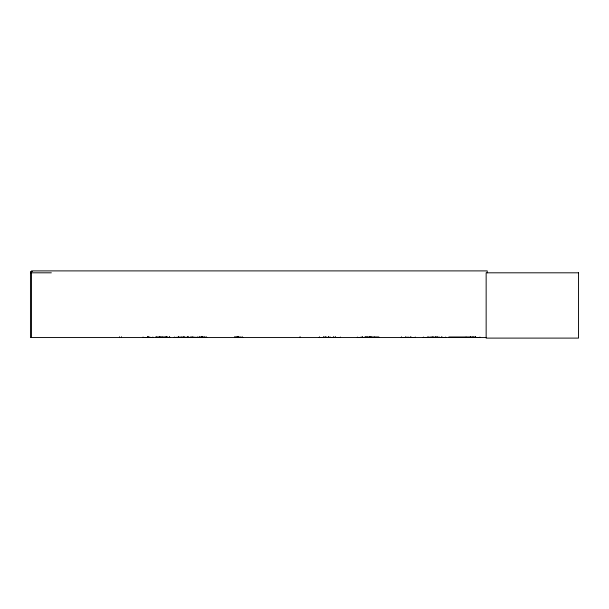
<?xml version="1.0" encoding="UTF-8"?>
<svg xmlns="http://www.w3.org/2000/svg" width="609" height="609" viewBox="0 0 609 609"><rect width="100%" height="100%" fill="white"/><g stroke="black" fill="none" stroke-linecap="round" stroke-linejoin="round"><path stroke-width="0.91" d="M323.935 337.531L323.98 336.876M333.732 337.531L333.732 337.013M340.279 337.531L340.34 337.013M357.3 337.553L379.004 337.515M361.883 337.47L361.913 337.013M366.618 337.47L366.725 336.876M370.881 337.553L371.048 337.059M319.078 337.553L340.34 337.485M401.065 337.553L415.574 337.5M423.225 337.553L438.016 337.059M197.072 337.485L197.042 337.013M197.362 337.47L197.423 337.013M174.022 337.485L181.216 337.059M148.581 337.47L148.604 337.059M357.445 337.485L357.468 337.059L357.491 337.553M319.337 337.485L319.382 337.059M401.331 337.485L401.377 337.059M466.007 337.485L466.052 337.059L466.098 337.553M204.297 337.485L204.342 337.059M162.276 337.485L162.321 337.059L162.367 337.553M169.157 337.485L169.203 337.059M183.096 337.485L183.149 337.059L183.195 337.553M189.978 337.485L181.398 337.059L181.261 337.553M198.336 337.485L198.382 337.059L198.435 337.553M148.238 337.485L148.139 336.876M32.353 271.584L30.45 271.584L30.45 337.553L486.271 337.553M30.45 272.809L51.339 272.809M155.592 337.127L167.787 337.127M366.801 337.127L378.996 337.127M155.569 337.287L167.81 337.287M366.778 337.287L379.019 337.287M448.78 337.317L475.324 337.317M155.577 337.515L170.155 337.531M206.717 337.531L190.259 337.485M234.549 337.059L242.778 337.531M446.138 337.531L439.698 337.485M480.288 337.531L448.78 337.531L448.78 337.12L475.324 337.12L475.324 337.553M201.701 337.5L201.792 336.876M169.789 337.485L169.728 337.059M165.374 337.485L165.313 337.059L165.252 337.553M242.489 337.485L242.443 337.059M206.428 337.485L206.382 337.059M199.805 337.485L199.798 336.876M188.326 337.485L188.28 337.059M407.847 337.47L407.794 337.013M333.329 337.485L333.283 337.059L333.237 337.553M325.861 337.47L325.922 337.013M370.143 337.47L370.112 337.013M333.793 337.485L333.793 337.013M330.55 337.47L330.55 337.013M324.003 337.485L324.003 337.013M487.223 272.809L487.223 270.898L31.523 270.898L31.523 337.553M479.922 337.013L479.922 337.553M475.675 336.876L475.675 337.553M475.416 336.876L475.416 337.553M473.414 337.013L473.414 337.553M472.614 337.013L472.614 337.553M470.605 336.876L470.605 337.553M470.354 336.876L470.354 337.553M445.712 337.013L445.712 337.553M441.913 336.876L441.913 337.553M441.7 336.876L441.7 337.553M439.591 337.013L439.591 337.553M438.069 337.013L438.069 337.553M435.96 336.876L435.96 337.553M435.747 336.876L435.747 337.553M433.09 336.876L433.09 337.553M432.839 336.876L432.839 337.553M431.948 337.013L431.948 337.553M431.02 337.013L431.02 337.553M429.954 337.013L429.954 337.553M428.135 336.876L428.135 337.553M427.876 336.876L427.876 337.553M423.582 337.013L423.582 337.553M415.231 337.013L415.231 337.553M410.93 336.876L410.93 337.553M410.672 336.876L410.672 337.553M408.852 337.013L408.852 337.553M405.975 336.876L405.975 337.553M405.716 336.876L405.716 337.553M401.422 337.013L401.422 337.553M374.535 337.013L374.535 337.553M371.079 337.013L371.079 337.553M369.732 336.876L369.732 337.553M369.412 336.876L369.412 337.553M367.037 336.876L367.037 337.553M365.377 337.013L365.377 337.553M365.309 336.876L365.309 337.553M364.989 336.876L364.989 337.553M362.614 336.876L362.614 337.553M362.294 336.876L362.294 337.553M360.954 337.013L360.954 337.553M335.559 336.876L335.605 337.553M335.216 336.876L335.27 337.553M328.944 336.876L329.058 337.553M328.723 336.876L328.723 337.553M328.685 336.876L328.67 337.553M326.866 337.013L326.866 337.553M325.8 337.013L325.8 337.553M325.396 336.876L325.396 337.553M323.729 336.876L323.729 337.553M319.428 337.013L319.428 337.553M300.267 336.876L300.267 337.553M299.735 337.013L299.704 337.553M242.397 337.013L242.397 337.553M241.468 337.013L241.468 337.553M240.182 336.739L240.182 337.553M238.835 336.739L238.835 337.553M238.325 336.739L238.302 337.553M238.058 336.876L238.058 337.553M237.343 336.876L237.343 337.553M237.099 336.876L237.099 337.553M236.977 336.739L236.977 337.553M235.516 337.013L235.516 337.553M234.503 337.013L234.503 337.553M206.329 337.013L206.329 337.553M205.317 337.013L205.317 337.553M204.868 337.013L204.868 337.553M204.388 337.013L204.388 337.553M203.246 336.739L203.246 337.553M202.767 336.876L202.767 337.553M202.531 336.876L202.531 337.553M202.234 336.876L202.234 337.553M201.998 336.876L201.998 337.553M201.899 336.739L201.899 337.553M201.549 336.876L201.549 337.553M201.389 336.739L201.389 337.553L201.244 337.059M201.176 337.013L201.107 337.553M200.041 336.739L200.14 337.553M199.447 337.013L199.447 337.553M195.07 337.013L195.07 337.553M193.936 337.013L193.936 337.553M192.946 336.876L192.946 337.553M192.71 336.876L192.71 337.553M191.904 337.013L191.904 337.553M191.386 337.013L191.348 337.553M190.83 337.013L190.83 337.553M188.76 337.013L188.76 337.553M188.234 337.013L188.234 337.553M187.526 336.876L187.526 337.553M187.29 336.876L187.29 337.553M184.139 336.876L184.139 337.553M183.895 336.876L183.895 337.553M178.711 336.876L178.711 337.553M178.475 336.876L178.475 337.553M174.38 337.013L174.38 337.553M169.667 337.013L169.667 337.553M169.249 337.013L169.249 337.553M166.706 336.876L166.706 337.553M166.561 336.876L166.561 337.553M160.928 337.013L160.928 337.553M159.764 336.876L159.764 337.553M159.611 336.876L159.611 337.553M156.505 337.013L156.505 337.553M152.859 337.013L152.859 337.553L143.062 337.531L143.062 337.013M149.791 336.876L149.791 337.553M148.733 337.013L148.672 337.553M147.797 336.876L147.781 337.553M147.599 336.739L147.599 337.553M121.488 336.739L121.488 337.553M119.577 336.739L119.577 337.553M578.55 272.809L486.149 272.809L486.149 338.102L578.55 338.102L578.55 272.809M437.483 337.485L437.437 337.059L437.391 337.553M190.168 337.553L190.168 337.013L190.077 337.553M166.463 337.553L166.463 336.876L166.409 337.553"/></g></svg>
